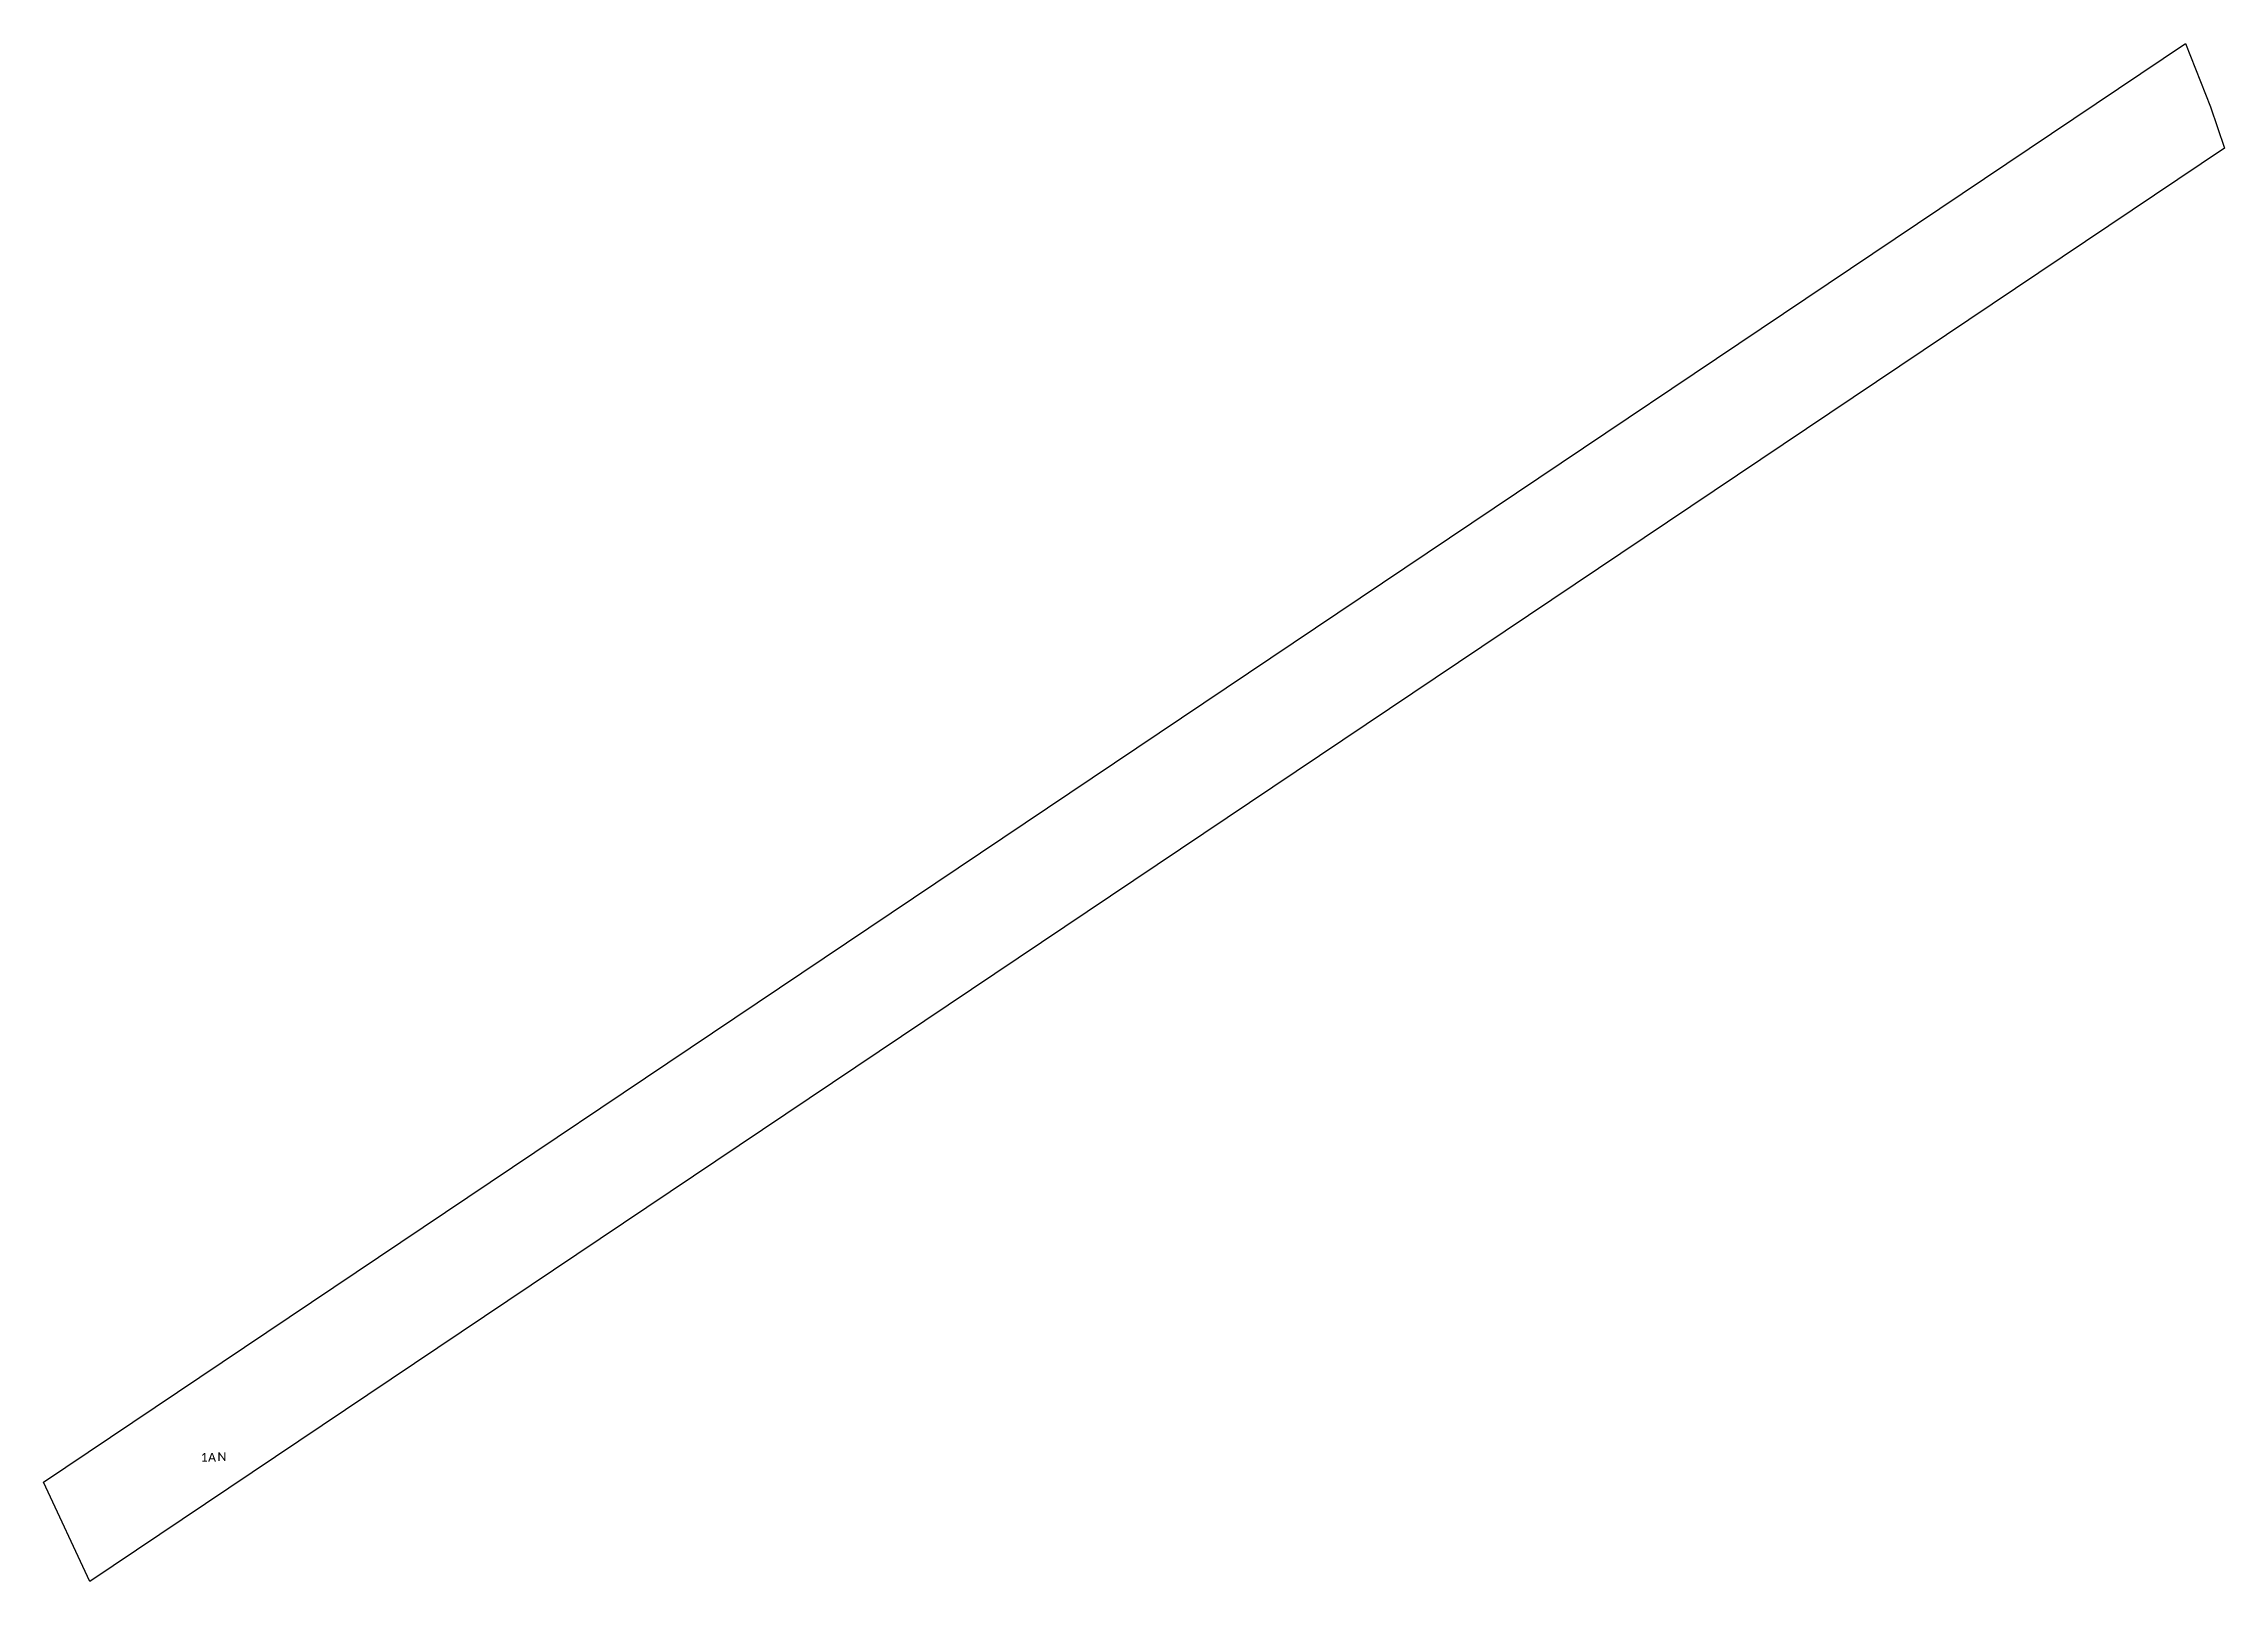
# Model space of a CAD drawing. Extents: x 613440 to 613687, y 646522 to 646697.
import ezdxf

# ---------------------------------------------------------------- set-up
doc = ezdxf.new("R2010")
doc.units = 0
for name, color, linetype in [('_CAT_FOL', 7, 'Continuous'), ('_IMPREJMUIT', 150, 'Continuous'), ('_NR_PARCELA', 50, 'Continuous'), ('_PARCELA_NOU_feb2025', 50, 'Continuous')]:
    doc.layers.add(name, color=color, linetype=linetype)
doc.styles.add('texte', font='')
doc.styles.get('texte').set_extended_font_data('Calibri')

msp = doc.modelspace()

# ---------------------------------------------------------------- linework, layer by layer
at = {"layer": '_PARCELA_NOU_feb2025'}
msp.add_lwpolyline([(613685.86, 646689.48), (613687.44, 646684.81), (613445, 646522), (613439.74, 646533.29), (613683.03, 646696.67)], close=True, dxfattribs=at)

# ---------------------------------------------------------------- texts
at = {"layer": '_CAT_FOL', "style": 'texte'}
msp.add_text('A', height=1, dxfattribs=at).set_placement((613458.42, 646535.6))
at = {"layer": '_IMPREJMUIT', "style": 'texte'}
msp.add_text('N', height=1, dxfattribs=at).set_placement((613459.49, 646535.68))
at = {"layer": '_NR_PARCELA', "style": 'texte'}
msp.add_text('1', height=1, dxfattribs=at).set_placement((613457.59, 646535.6))

doc.saveas('drawing.dxf')
